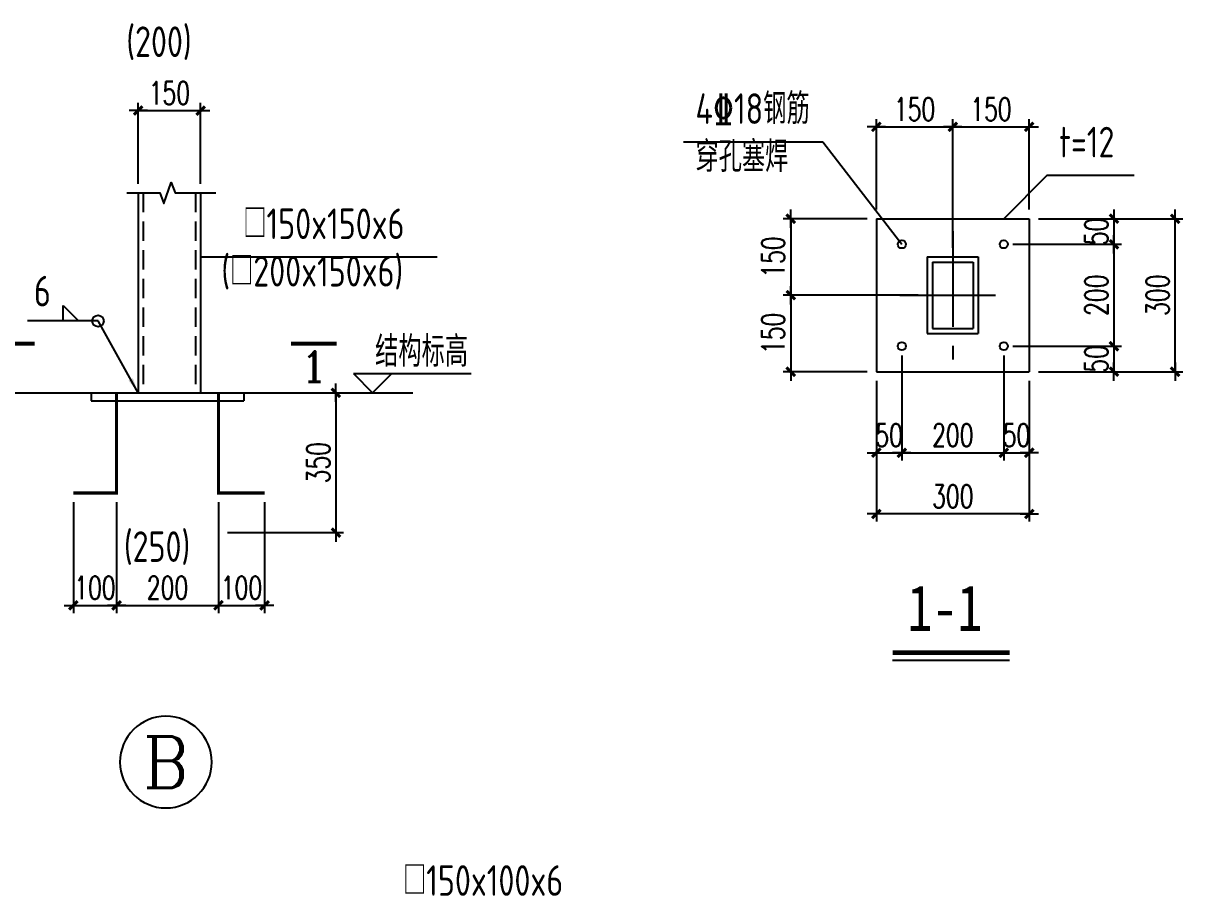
# Model space of a CAD drawing. Extents: x 458696 to 839151, y -191463 to 35158.
# Drawn here: x 514694 to 522277, y -174982 to -169277 of the extents above; entities that cross this region are included whole.
import ezdxf
from ezdxf.enums import TextEntityAlignment as Align

# ---------------------------------------------------------------- set-up
doc = ezdxf.new("R2010")
doc.units = 0
doc.header["$LTSCALE"] = 500
doc.linetypes.add('CENTER', pattern=[2, 1.25, -0.25, 0.25, -0.25])
doc.linetypes.add('HIDDEN', pattern=[0.375, 0.25, -0.125])
doc.layers.get('0').update_dxf_attribs({"linetype": 'CONTINUOUS'})
doc.layers.get('Defpoints').update_dxf_attribs({"color": 167, "linetype": 'CONTINUOUS'})
for name, color, linetype in [('AXIS_TEXT', 7, 'CONTINUOUS'), ('PUB_DIM', 3, 'CONTINUOUS'), ('实体', 7, 'CONTINUOUS'), ('尺寸', 3, 'CONTINUOUS'), ('文字', 7, 'CONTINUOUS'), ('标注', 1, 'CONTINUOUS'), ('虚线', 4, 'HIDDEN'), ('轴线', 253, 'CENTER'), ('辅助', 8, 'CONTINUOUS')]:
    doc.layers.add(name, color=color, linetype=linetype)
doc.styles.add('COMPLEX', font='COMPLEX')
doc.styles.add('DIM_FONT', font='SIMPLEX', dxfattribs={"width": 0.7, "bigfont": 'GBCBIG'})
doc.styles.add('宋体', font='', dxfattribs={"width": 0.9})
doc.styles.add('标注', font='romans.shx', dxfattribs={"width": 0.8})
doc.styles.add('说明', font='tssdeng.shx', dxfattribs={"width": 0.8, "bigfont": 'tssdchn.shx'})
doc.styles.add('轴线', font='COMPLEX.shx')
doc.styles.get('宋体').set_extended_font_data('SimSun')
doc.dimstyles.new('dim-15', dxfattribs={"dimscale": 15, "dimtxt": 3, "dimasz": 2, "dimexe": 2, "dimexo": 1.5, "dimgap": 1, "dimtad": 1, "dimdec": 0, "dimdsep": 46, "dimtxsty": '标注', "dimcen": 2.5, "dimclrd": 256, "dimclre": 256, "dimclrt": 6, "dimadec": 1, "dimazin": 2, "dimtfac": 1, "dimtdec": 0, "dimtmove": 0, "dimatfit": 3, "dimfxl": 1, "dimlwd": -1, "dimlwe": -1, "dimarcsym": 0})
doc.dimstyles.new('DIMN50', dxfattribs={"dimscale": 0.5, "dimtxt": 300, "dimasz": 0.8, "dimexe": 100, "dimexo": 120, "dimgap": 80, "dimtad": 1, "dimdec": 0, "dimrnd": 1, "dimzin": 0, "dimdsep": 46, "dimtxsty": 'DIM_FONT', "dimblk": '_dimx', "dimcen": 0.09, "dimclrd": 3, "dimclre": 3, "dimclrt": 7, "dimadec": 0, "dimazin": 0, "dimtfac": 1, "dimtdec": 0, "dimtix": 1, "dimtmove": 2, "dimatfit": 3, "dimldrblk": '_dimx', "dimfxl": 70, "dimtolj": 1, "dimtzin": 0, "dimarcsym": 0})

# ---------------------------------------------------------------- blocks, each defined once
blk = doc.blocks.new('A$C6F9465D7')
at = {"layer": '标注'}
for p, q in [((-2.5, 2.5), (0, 0)), ((-2.5, 2.5), (12.89, 2.5)), ((2.5, 2.5), (0, 0))]:
    blk.add_line(p, q, dxfattribs=at)
blk = doc.blocks.new('_dimx')
blk.add_line((-150, 0), (150, 0))
at = {"const_width": 50}
blk.add_lwpolyline([(-70, -70), (70, 70)], dxfattribs=at)
blk = doc.blocks.new('*D1060')
at = {"layer": 'Defpoints', "color": 0, "transparency": 16777216}
for p in [(515854.3, -169848.3), (515446, -170386.5), (515854.3, -170386.5)]:
    blk.add_point(p, dxfattribs=at)
at = {"layer": 'PUB_DIM', "color": 3, "lineweight": -2, "transparency": 16777216}
for p, q in [((515446, -170326.5), (515446, -169798.3)), ((515446.4, -169848.3), (515853.9, -169848.3)), ((515854.3, -170326.5), (515854.3, -169798.3))]:
    blk.add_line(p, q, dxfattribs=at)
at = {"layer": 'PUB_DIM', "color": 3, "lineweight": -2, "transparency": 16777216, "xscale": 0.4, "yscale": 0.4, "zscale": 0.4, "rotation": 180}
blk.add_blockref('_dimx', (515446, -169848.3), dxfattribs=at)
at = {"layer": 'PUB_DIM', "color": 3, "lineweight": -2, "transparency": 16777216, "xscale": 0.4, "yscale": 0.4, "zscale": 0.4}
blk.add_blockref('_dimx', (515854.3, -169848.3), dxfattribs=at)
at = {"layer": 'PUB_DIM', "color": 7, "transparency": 16777216, "insert": (515650.2, -169733.3), "char_height": 150, "attachment_point": 5, "style": 'DIM_FONT'}
blk.add_mtext('\\A1;150', dxfattribs=at)
blk = doc.blocks.new('_AXISO')
blk.add_circle((0, 0), 0.5)
at = {"layer": 'AXIS_TEXT', "style": 'COMPLEX', "width": 1.041667}
blk.add_attdef('A', text='', height=0.56, dxfattribs=at).set_placement((-0.25, -0.28), (0.25, -0.28), align=Align.FIT)
blk = doc.blocks.new('*D1061')
at = {"layer": 'Defpoints', "color": 0, "transparency": 16777216}
for p in [(520773.3, -169954.6), (520273.3, -170555.6), (520773.3, -170805.6)]:
    blk.add_point(p, dxfattribs=at)
at = {"layer": 'PUB_DIM', "color": 3, "lineweight": -2, "transparency": 16777216}
for p, q in [((520273.3, -170495.6), (520273.3, -169904.6)), ((520773.3, -170745.6), (520773.3, -169904.6)), ((520273.7, -169954.6), (520772.9, -169954.6))]:
    blk.add_line(p, q, dxfattribs=at)
at = {"layer": 'PUB_DIM', "color": 3, "lineweight": -2, "transparency": 16777216, "xscale": 0.4, "yscale": 0.4, "zscale": 0.4, "rotation": 180}
blk.add_blockref('_dimx', (520273.3, -169954.6), dxfattribs=at)
at = {"layer": 'PUB_DIM', "color": 3, "lineweight": -2, "transparency": 16777216, "xscale": 0.4, "yscale": 0.4, "zscale": 0.4}
blk.add_blockref('_dimx', (520773.3, -169954.6), dxfattribs=at)
at = {"layer": 'PUB_DIM', "color": 7, "transparency": 16777216, "insert": (520523.3, -169839.6), "char_height": 150, "attachment_point": 5, "style": 'DIM_FONT'}
blk.add_mtext('\\A1;150', dxfattribs=at)
blk = doc.blocks.new('*D1062')
at = {"layer": 'Defpoints', "color": 0, "transparency": 16777216}
for p in [(521273.3, -169954.6), (521273.3, -170555.6), (520773.3, -170805.6)]:
    blk.add_point(p, dxfattribs=at)
at = {"layer": 'PUB_DIM', "color": 3, "lineweight": -2, "transparency": 16777216}
for p, q in [((520773.3, -170745.6), (520773.3, -169904.6)), ((521273.3, -170495.6), (521273.3, -169904.6)), ((520773.7, -169954.6), (521272.9, -169954.6))]:
    blk.add_line(p, q, dxfattribs=at)
at = {"layer": 'PUB_DIM', "color": 3, "lineweight": -2, "transparency": 16777216, "xscale": 0.4, "yscale": 0.4, "zscale": 0.4, "rotation": 180}
blk.add_blockref('_dimx', (520773.3, -169954.6), dxfattribs=at)
at = {"layer": 'PUB_DIM', "color": 3, "lineweight": -2, "transparency": 16777216, "xscale": 0.4, "yscale": 0.4, "zscale": 0.4}
blk.add_blockref('_dimx', (521273.3, -169954.6), dxfattribs=at)
at = {"layer": 'PUB_DIM', "color": 7, "transparency": 16777216, "insert": (521023.3, -169839.6), "char_height": 150, "attachment_point": 5, "style": 'DIM_FONT'}
blk.add_mtext('\\A1;150', dxfattribs=at)
blk = doc.blocks.new('*D1063')
at = {"layer": 'Defpoints', "color": 0, "transparency": 16777216}
for p in [(515022, -172348.6), (515304.3, -172348.6), (515304.3, -173083.3)]:
    blk.add_point(p, dxfattribs=at)
at = {"layer": 'PUB_DIM', "color": 3, "lineweight": -2, "transparency": 16777216}
for p, q in [((515022, -172408.6), (515022, -173133.3)), ((515304.3, -172408.6), (515304.3, -173133.3)), ((515021.6, -173083.3), (515021.2, -173083.3)), ((515022, -173083.3), (515304.3, -173083.3)), ((515304.7, -173083.3), (515305.1, -173083.3))]:
    blk.add_line(p, q, dxfattribs=at)
at = {"layer": 'PUB_DIM', "color": 3, "lineweight": -2, "transparency": 16777216, "xscale": 0.4, "yscale": 0.4, "zscale": 0.4}
blk.add_blockref('_dimx', (515022, -173083.3), dxfattribs=at)
at = {"layer": 'PUB_DIM', "color": 3, "lineweight": -2, "transparency": 16777216, "xscale": 0.4, "yscale": 0.4, "zscale": 0.4, "rotation": 180}
blk.add_blockref('_dimx', (515304.3, -173083.3), dxfattribs=at)
at = {"layer": 'PUB_DIM', "color": 7, "transparency": 16777216, "insert": (515163.2, -172968.3), "char_height": 150, "attachment_point": 5, "style": 'DIM_FONT'}
blk.add_mtext('\\A1;100', dxfattribs=at)
blk = doc.blocks.new('*D1064')
at = {"layer": 'Defpoints', "color": 0, "transparency": 16777216}
for p in [(515304.3, -172348.6), (515971, -172348.6), (515971, -173083.3)]:
    blk.add_point(p, dxfattribs=at)
at = {"layer": 'PUB_DIM', "color": 3, "lineweight": -2, "transparency": 16777216}
for p, q in [((515304.3, -172408.6), (515304.3, -173133.3)), ((515971, -172408.6), (515971, -173133.3)), ((515304.7, -173083.3), (515970.6, -173083.3))]:
    blk.add_line(p, q, dxfattribs=at)
at = {"layer": 'PUB_DIM', "color": 3, "lineweight": -2, "transparency": 16777216, "xscale": 0.4, "yscale": 0.4, "zscale": 0.4, "rotation": 180}
blk.add_blockref('_dimx', (515304.3, -173083.3), dxfattribs=at)
at = {"layer": 'PUB_DIM', "color": 3, "lineweight": -2, "transparency": 16777216, "xscale": 0.4, "yscale": 0.4, "zscale": 0.4}
blk.add_blockref('_dimx', (515971, -173083.3), dxfattribs=at)
at = {"layer": 'PUB_DIM', "color": 7, "transparency": 16777216, "insert": (515637.7, -172968.3), "char_height": 150, "attachment_point": 5, "style": 'DIM_FONT'}
blk.add_mtext('\\A1;200', dxfattribs=at)
blk = doc.blocks.new('*D1065')
at = {"layer": 'Defpoints', "color": 0, "transparency": 16777216}
for p in [(515971, -172348.6), (516272.1, -172348.6), (516272.1, -173083.3)]:
    blk.add_point(p, dxfattribs=at)
at = {"layer": 'PUB_DIM', "color": 3, "lineweight": -2, "transparency": 16777216}
for p, q in [((515971, -172408.6), (515971, -173133.3)), ((516272.1, -172408.6), (516272.1, -173133.3)), ((515970.6, -173083.3), (515970.2, -173083.3)), ((515971, -173083.3), (516272.1, -173083.3)), ((516272.5, -173083.3), (516272.9, -173083.3))]:
    blk.add_line(p, q, dxfattribs=at)
at = {"layer": 'PUB_DIM', "color": 3, "lineweight": -2, "transparency": 16777216, "xscale": 0.4, "yscale": 0.4, "zscale": 0.4}
blk.add_blockref('_dimx', (515971, -173083.3), dxfattribs=at)
at = {"layer": 'PUB_DIM', "color": 3, "lineweight": -2, "transparency": 16777216, "xscale": 0.4, "yscale": 0.4, "zscale": 0.4, "rotation": 180}
blk.add_blockref('_dimx', (516272.1, -173083.3), dxfattribs=at)
at = {"layer": 'PUB_DIM', "color": 7, "transparency": 16777216, "insert": (516121.5, -172968.3), "char_height": 150, "attachment_point": 5, "style": 'DIM_FONT'}
blk.add_mtext('\\A1;100', dxfattribs=at)
blk = doc.blocks.new('*D1168')
at = {"layer": 'Defpoints', "color": 0, "transparency": 16777216}
for p in [(516137.7, -171693.4), (515971, -172607.9), (516739.2, -172607.9)]:
    blk.add_point(p, dxfattribs=at)
at = {"layer": 'PUB_DIM', "color": 3, "lineweight": -2, "transparency": 16777216}
for p, q in [((516197.7, -171693.4), (516789.2, -171693.4)), ((516739.2, -171693.8), (516739.2, -172607.5)), ((516031, -172607.9), (516789.2, -172607.9))]:
    blk.add_line(p, q, dxfattribs=at)
at = {"layer": 'PUB_DIM', "color": 3, "lineweight": -2, "transparency": 16777216, "xscale": 0.4, "yscale": 0.4, "zscale": 0.4}
for p, rotation in [((516739.2, -171693.4), 90), ((516739.2, -172607.9), 270)]:
    blk.add_blockref('_dimx', p, dxfattribs=dict(at, rotation=rotation))
at = {"layer": 'PUB_DIM', "color": 7, "transparency": 16777216, "insert": (516624.2, -172150.7), "char_height": 150, "attachment_point": 5, "rotation": 90, "style": 'DIM_FONT'}
blk.add_mtext('\\A1;350', dxfattribs=at)
blk = doc.blocks.new('*D1066')
at = {"layer": 'Defpoints', "color": 0, "transparency": 16777216}
for p in [(521273.3, -170555.6), (521106.6, -170722.3), (521827.5, -170722.3)]:
    blk.add_point(p, dxfattribs=at)
at = {"layer": 'PUB_DIM', "color": 3, "lineweight": -2, "transparency": 16777216}
for p, q in [((521333.3, -170555.6), (521877.5, -170555.6)), ((521827.5, -170555.2), (521827.5, -170554.8)), ((521827.5, -170555.6), (521827.5, -170722.3)), ((521166.6, -170722.3), (521877.5, -170722.3)), ((521827.5, -170722.7), (521827.5, -170723.1))]:
    blk.add_line(p, q, dxfattribs=at)
at = {"layer": 'PUB_DIM', "color": 3, "lineweight": -2, "transparency": 16777216, "xscale": 0.4, "yscale": 0.4, "zscale": 0.4}
for p, rotation in [((521827.5, -170555.6), 270), ((521827.5, -170722.3), 90)]:
    blk.add_blockref('_dimx', p, dxfattribs=dict(at, rotation=rotation))
at = {"layer": 'PUB_DIM', "color": 7, "transparency": 16777216, "insert": (521712.5, -170639), "char_height": 150, "attachment_point": 5, "rotation": 90, "style": 'DIM_FONT'}
blk.add_mtext('\\A1;50', dxfattribs=at)
blk = doc.blocks.new('*D1067')
at = {"layer": 'Defpoints', "color": 0, "transparency": 16777216}
for p in [(521106.6, -170722.3), (521106.6, -171389), (521827.5, -171389)]:
    blk.add_point(p, dxfattribs=at)
at = {"layer": 'PUB_DIM', "color": 3, "lineweight": -2, "transparency": 16777216}
for p, q in [((521166.6, -170722.3), (521877.5, -170722.3)), ((521827.5, -170722.7), (521827.5, -171388.6)), ((521166.6, -171389), (521877.5, -171389))]:
    blk.add_line(p, q, dxfattribs=at)
at = {"layer": 'PUB_DIM', "color": 3, "lineweight": -2, "transparency": 16777216, "xscale": 0.4, "yscale": 0.4, "zscale": 0.4}
for p, rotation in [((521827.5, -170722.3), 90), ((521827.5, -171389), 270)]:
    blk.add_blockref('_dimx', p, dxfattribs=dict(at, rotation=rotation))
at = {"layer": 'PUB_DIM', "color": 7, "transparency": 16777216, "insert": (521712.5, -171055.6), "char_height": 150, "attachment_point": 5, "rotation": 90, "style": 'DIM_FONT'}
blk.add_mtext('\\A1;200', dxfattribs=at)
blk = doc.blocks.new('*D1068')
at = {"layer": 'Defpoints', "color": 0, "transparency": 16777216}
for p in [(521106.6, -171389), (521273.3, -171555.6), (521827.5, -171555.6)]:
    blk.add_point(p, dxfattribs=at)
at = {"layer": 'PUB_DIM', "color": 3, "lineweight": -2, "transparency": 16777216}
for p, q in [((521166.6, -171389), (521877.5, -171389)), ((521827.5, -171388.6), (521827.5, -171388.2)), ((521827.5, -171389), (521827.5, -171555.6)), ((521333.3, -171555.6), (521877.5, -171555.6)), ((521827.5, -171556), (521827.5, -171556.4))]:
    blk.add_line(p, q, dxfattribs=at)
at = {"layer": 'PUB_DIM', "color": 3, "lineweight": -2, "transparency": 16777216, "xscale": 0.4, "yscale": 0.4, "zscale": 0.4}
for p, rotation in [((521827.5, -171389), 270), ((521827.5, -171555.6), 90)]:
    blk.add_blockref('_dimx', p, dxfattribs=dict(at, rotation=rotation))
at = {"layer": 'PUB_DIM', "color": 7, "transparency": 16777216, "insert": (521712.5, -171472.3), "char_height": 150, "attachment_point": 5, "rotation": 90, "style": 'DIM_FONT'}
blk.add_mtext('\\A1;50', dxfattribs=at)
blk = doc.blocks.new('*D1069')
at = {"layer": 'Defpoints', "color": 0, "transparency": 16777216}
for p in [(521273.3, -170555.6), (522227.5, -170555.6), (521273.3, -171555.6)]:
    blk.add_point(p, dxfattribs=at)
at = {"layer": 'PUB_DIM', "color": 3, "lineweight": -2, "transparency": 16777216}
for p, q in [((521333.3, -170555.6), (522277.5, -170555.6)), ((522227.5, -171555.2), (522227.5, -170556)), ((521333.3, -171555.6), (522277.5, -171555.6))]:
    blk.add_line(p, q, dxfattribs=at)
at = {"layer": 'PUB_DIM', "color": 3, "lineweight": -2, "transparency": 16777216, "xscale": 0.4, "yscale": 0.4, "zscale": 0.4}
for p, rotation in [((522227.5, -170555.6), 90), ((522227.5, -171555.6), 270)]:
    blk.add_blockref('_dimx', p, dxfattribs=dict(at, rotation=rotation))
at = {"layer": 'PUB_DIM', "color": 7, "transparency": 16777216, "insert": (522112.5, -171055.6), "char_height": 150, "attachment_point": 5, "rotation": 90, "style": 'DIM_FONT'}
blk.add_mtext('\\A1;300', dxfattribs=at)
blk = doc.blocks.new('*D1070')
at = {"layer": 'Defpoints', "color": 0, "transparency": 16777216}
for p in [(520439.9, -171389), (520273.3, -171555.6), (520439.9, -172085.5)]:
    blk.add_point(p, dxfattribs=at)
at = {"layer": 'PUB_DIM', "color": 3, "lineweight": -2, "transparency": 16777216}
for p, q in [((520439.9, -171449), (520439.9, -172135.5)), ((520273.3, -171615.6), (520273.3, -172135.5)), ((520272.9, -172085.5), (520272.5, -172085.5)), ((520273.3, -172085.5), (520439.9, -172085.5)), ((520440.3, -172085.5), (520440.7, -172085.5))]:
    blk.add_line(p, q, dxfattribs=at)
at = {"layer": 'PUB_DIM', "color": 3, "lineweight": -2, "transparency": 16777216, "xscale": 0.4, "yscale": 0.4, "zscale": 0.4}
blk.add_blockref('_dimx', (520273.3, -172085.5), dxfattribs=at)
at = {"layer": 'PUB_DIM', "color": 3, "lineweight": -2, "transparency": 16777216, "xscale": 0.4, "yscale": 0.4, "zscale": 0.4, "rotation": 180}
blk.add_blockref('_dimx', (520439.9, -172085.5), dxfattribs=at)
at = {"layer": 'PUB_DIM', "color": 7, "transparency": 16777216, "insert": (520356.6, -171970.5), "char_height": 150, "attachment_point": 5, "style": 'DIM_FONT'}
blk.add_mtext('\\A1;50', dxfattribs=at)
blk = doc.blocks.new('*D1071')
at = {"layer": 'Defpoints', "color": 0, "transparency": 16777216}
for p in [(520439.9, -171389), (521106.6, -171389), (521106.6, -172085.5)]:
    blk.add_point(p, dxfattribs=at)
at = {"layer": 'PUB_DIM', "color": 3, "lineweight": -2, "transparency": 16777216}
for p, q in [((520439.9, -171449), (520439.9, -172135.5)), ((521106.6, -171449), (521106.6, -172135.5)), ((520440.3, -172085.5), (521106.2, -172085.5))]:
    blk.add_line(p, q, dxfattribs=at)
at = {"layer": 'PUB_DIM', "color": 3, "lineweight": -2, "transparency": 16777216, "xscale": 0.4, "yscale": 0.4, "zscale": 0.4, "rotation": 180}
blk.add_blockref('_dimx', (520439.9, -172085.5), dxfattribs=at)
at = {"layer": 'PUB_DIM', "color": 3, "lineweight": -2, "transparency": 16777216, "xscale": 0.4, "yscale": 0.4, "zscale": 0.4}
blk.add_blockref('_dimx', (521106.6, -172085.5), dxfattribs=at)
at = {"layer": 'PUB_DIM', "color": 7, "transparency": 16777216, "insert": (520773.3, -171970.5), "char_height": 150, "attachment_point": 5, "style": 'DIM_FONT'}
blk.add_mtext('\\A1;200', dxfattribs=at)
blk = doc.blocks.new('*D1072')
at = {"layer": 'Defpoints', "color": 0, "transparency": 16777216}
for p in [(521106.6, -171389), (521273.3, -171555.6), (521273.3, -172085.5)]:
    blk.add_point(p, dxfattribs=at)
at = {"layer": 'PUB_DIM', "color": 3, "lineweight": -2, "transparency": 16777216}
for p, q in [((521106.6, -171449), (521106.6, -172135.5)), ((521273.3, -171615.6), (521273.3, -172135.5)), ((521106.2, -172085.5), (521105.8, -172085.5)), ((521106.6, -172085.5), (521273.3, -172085.5)), ((521273.7, -172085.5), (521274.1, -172085.5))]:
    blk.add_line(p, q, dxfattribs=at)
at = {"layer": 'PUB_DIM', "color": 3, "lineweight": -2, "transparency": 16777216, "xscale": 0.4, "yscale": 0.4, "zscale": 0.4}
blk.add_blockref('_dimx', (521106.6, -172085.5), dxfattribs=at)
at = {"layer": 'PUB_DIM', "color": 3, "lineweight": -2, "transparency": 16777216, "xscale": 0.4, "yscale": 0.4, "zscale": 0.4, "rotation": 180}
blk.add_blockref('_dimx', (521273.3, -172085.5), dxfattribs=at)
at = {"layer": 'PUB_DIM', "color": 7, "transparency": 16777216, "insert": (521189.9, -171970.5), "char_height": 150, "attachment_point": 5, "style": 'DIM_FONT'}
blk.add_mtext('\\A1;50', dxfattribs=at)
blk = doc.blocks.new('*D1073')
at = {"layer": 'Defpoints', "color": 0, "transparency": 16777216}
for p in [(520273.3, -171555.6), (521273.3, -171555.6), (520273.3, -172485.5)]:
    blk.add_point(p, dxfattribs=at)
at = {"layer": 'PUB_DIM', "color": 3, "lineweight": -2, "transparency": 16777216}
for p, q in [((520273.3, -171615.6), (520273.3, -172535.5)), ((521273.3, -171615.6), (521273.3, -172535.5)), ((521272.9, -172485.5), (520273.7, -172485.5))]:
    blk.add_line(p, q, dxfattribs=at)
at = {"layer": 'PUB_DIM', "color": 3, "lineweight": -2, "transparency": 16777216, "xscale": 0.4, "yscale": 0.4, "zscale": 0.4, "rotation": 180}
blk.add_blockref('_dimx', (520273.3, -172485.5), dxfattribs=at)
at = {"layer": 'PUB_DIM', "color": 3, "lineweight": -2, "transparency": 16777216, "xscale": 0.4, "yscale": 0.4, "zscale": 0.4}
blk.add_blockref('_dimx', (521273.3, -172485.5), dxfattribs=at)
at = {"layer": 'PUB_DIM', "color": 7, "transparency": 16777216, "insert": (520773.3, -172370.5), "char_height": 150, "attachment_point": 5, "style": 'DIM_FONT'}
blk.add_mtext('\\A1;300', dxfattribs=at)
blk = doc.blocks.new('*D1074')
at = {"layer": 'Defpoints', "color": 0, "transparency": 16777216}
for p in [(520273.3, -170555.6), (519713.5, -171055.6), (520606.6, -171055.6)]:
    blk.add_point(p, dxfattribs=at)
at = {"layer": 'PUB_DIM', "color": 3, "lineweight": -2, "transparency": 16777216}
for p, q in [((520213.3, -170555.6), (519663.5, -170555.6)), ((519713.5, -170556), (519713.5, -171055.2)), ((520546.6, -171055.6), (519663.5, -171055.6))]:
    blk.add_line(p, q, dxfattribs=at)
at = {"layer": 'PUB_DIM', "color": 3, "lineweight": -2, "transparency": 16777216, "xscale": 0.4, "yscale": 0.4, "zscale": 0.4}
for p, rotation in [((519713.5, -170555.6), 90), ((519713.5, -171055.6), 270)]:
    blk.add_blockref('_dimx', p, dxfattribs=dict(at, rotation=rotation))
at = {"layer": 'PUB_DIM', "color": 7, "transparency": 16777216, "insert": (519598.5, -170805.6), "char_height": 150, "attachment_point": 5, "rotation": 90, "style": 'DIM_FONT'}
blk.add_mtext('\\A1;150', dxfattribs=at)
blk = doc.blocks.new('*D1075')
at = {"layer": 'Defpoints', "color": 0, "transparency": 16777216}
for p in [(520606.6, -171055.6), (519713.5, -171555.6), (520273.3, -171555.6)]:
    blk.add_point(p, dxfattribs=at)
at = {"layer": 'PUB_DIM', "color": 3, "lineweight": -2, "transparency": 16777216}
for p, q in [((520546.6, -171055.6), (519663.5, -171055.6)), ((519713.5, -171056), (519713.5, -171555.2)), ((520213.3, -171555.6), (519663.5, -171555.6))]:
    blk.add_line(p, q, dxfattribs=at)
at = {"layer": 'PUB_DIM', "color": 3, "lineweight": -2, "transparency": 16777216, "xscale": 0.4, "yscale": 0.4, "zscale": 0.4}
for p, rotation in [((519713.5, -171055.6), 90), ((519713.5, -171555.6), 270)]:
    blk.add_blockref('_dimx', p, dxfattribs=dict(at, rotation=rotation))
at = {"layer": 'PUB_DIM', "color": 7, "transparency": 16777216, "insert": (519598.5, -171305.6), "char_height": 150, "attachment_point": 5, "rotation": 90, "style": 'DIM_FONT'}
blk.add_mtext('\\A1;150', dxfattribs=at)

msp = doc.modelspace()

# ---------------------------------------------------------------- linework, layer by layer
at = {"layer": '实体'}
for p, q in [((515446.003, -170386.508), (515446.003, -171693.444)), ((515854.336, -170386.508), (515854.336, -171693.444)), ((520273.25, -170555.622), (520273.25, -171555.622)), ((520273.25, -170555.622), (521273.25, -170555.622)), ((521273.25, -170555.622), (521273.25, -171555.622)), ((520606.583, -170805.622), (520606.583, -171305.622)), ((520606.583, -170805.622), (520939.917, -170805.622)), ((520639.917, -170838.955), (520906.583, -170838.955)), ((520639.917, -170838.955), (520639.917, -171272.289)), ((520906.583, -170838.955), (520906.583, -171272.289)), ((520939.917, -170805.622), (520939.917, -171305.622)), ((520606.583, -171305.622), (520939.917, -171305.622)), ((520639.917, -171272.289), (520906.583, -171272.289)), ((520273.25, -171555.622), (521273.25, -171555.622)), ((515137.669, -171693.444), (516137.669, -171693.444)), ((515137.669, -171693.444), (515137.669, -171746.778)), ((515137.669, -171746.778), (516137.669, -171746.778)), ((516137.669, -171693.444), (516137.669, -171746.778))]:
    msp.add_line(p, q, dxfattribs=at)
at = {"layer": '实体', "linetype": 'HIDDEN', "const_width": 20}
for points in [[(515304.336, -171693.444), (515304.336, -172348.599), (515022.032, -172348.599)], [(515971.003, -171693.444), (515971.003, -172348.599), (516272.051, -172348.599)]]:
    msp.add_lwpolyline(points, dxfattribs=at)
at = {"layer": '实体'}
for centre in [(520439.917, -170722.289), (521106.583, -170722.289), (520439.917, -171388.955), (521106.583, -171388.955)]:
    msp.add_circle(centre, 26.667, dxfattribs=at)
at = {"layer": '尺寸'}
for p, q in [((514955.629, -171223.861), (514955.629, -171123.861)), ((514955.629, -171123.861), (515055.629, -171223.861))]:
    msp.add_line(p, q, dxfattribs=at)
msp.add_circle((515183.253, -171223.861), 37.5, dxfattribs=at)
at = {"layer": '标注', "linetype": 'Continuous'}
for p, q in [((519012.642, -170052.623), (519923.146, -170052.623)), ((521390.942, -170271.32), (521959.989, -170271.32)), ((515854.336, -170805.243), (517400.489, -170805.243))]:
    msp.add_line(p, q, dxfattribs=at)
at = {"layer": '标注'}
for p, q in [((519923.146, -170052.623), (520439.917, -170722.289)), ((521390.942, -170271.32), (521108.087, -170555.622))]:
    msp.add_line(p, q, dxfattribs=at)
at = {"layer": '标注', "color": 7}
msp.add_line((520379.29, -173441.879), (521144.806, -173441.879), dxfattribs=at)
at = {"layer": '标注', "linetype": 'Continuous'}
msp.add_lwpolyline([(515371.003, -170386.508), (515587.669, -170386.508), (515612.669, -170455.194), (515662.669, -170317.821), (515687.669, -170386.508), (515954.336, -170386.508)], dxfattribs=at)
at = {"layer": '标注', "const_width": 25}
for points in [[(514769.385, -171372.105), (514469.385, -171372.105)], [(516744.399, -171372.105), (516444.399, -171372.105)]]:
    msp.add_lwpolyline(points, dxfattribs=at)
at = {"layer": '标注', "color": 7, "const_width": 30}
msp.add_lwpolyline([(520379.29, -173391.879), (521144.806, -173391.879)], dxfattribs=at)
at = {"layer": '虚线'}
for p, q in [((515479.336, -170386.508), (515479.336, -171693.444)), ((515821.003, -170386.508), (515821.003, -171693.444))]:
    msp.add_line(p, q, dxfattribs=at)
at = {"layer": '轴线'}
for p, q in [((520773.25, -170636.448), (520773.25, -171474.796)), ((520426.987, -171055.622), (521119.514, -171055.622))]:
    msp.add_line(p, q, dxfattribs=at)
at = {"layer": '辅助'}
msp.add_line((514281.581, -171693.444), (517241.668, -171693.444), dxfattribs=at)

# ---------------------------------------------------------------- block references
at = {"layer": '标注', "xscale": 50, "yscale": 50, "zscale": 50}
msp.add_blockref('A$C6F9465D7', (516978.815, -171693.444), dxfattribs=at)
at = {"layer": '标注'}
ref = msp.add_blockref('_AXISO', (515627.04, -174107.719), dxfattribs=dict(at, xscale=-600, yscale=600, zscale=600, rotation=180))
ref.add_attrib('A', 'B', dxfattribs={"layer": '文字', "height": 336, "style": '轴线', "width": 1.102941}).set_placement((515477.04, -174275.719), (515777.04, -174275.719), align=Align.FIT)

# ---------------------------------------------------------------- texts
at = {"layer": '文字', "width": 0.8}
for s, height, style, p in [('(200)', 200, '说明', (515368.305, -169558.029, 0.006)), ('4%%13218钢筋', 200, '说明', (519090.144, -169995.782, 0.006)), ('t=12', 200, '说明', (521468.444, -170214.479, 0.006)), ('穿孔塞焊', 200, '说明', (519090.144, -170309.464, 0.006)), ('□150x150x6', 200, '说明', (516133.236, -170748.402, 0.006)), ('(□200x150x6)', 200, '说明', (515989.66, -171058.718, 0.006)), ('(250)', 200, '说明', (515352.463, -172859.09, 0.006)), ('1-1', 300, '宋体', (520477.537, -173339.965, 0.006)), ('□150x100x6', 200, '说明', (517177.757, -175042.187, 0.006))]:
    msp.add_text(s, height=height, dxfattribs=dict(at, style=style)).set_placement(p, align=Align.BOTTOM_LEFT)
at = {"layer": '文字', "style": '说明', "width": 0.8}
msp.add_text('6', height=200, dxfattribs=at).set_placement((514874.921, -171188.671), align=Align.BOTTOM_RIGHT)
msp.add_text('结构标高', height=200, dxfattribs=at).set_placement((517603.411, -171523.813), align=Align.RIGHT)
at = {"layer": '文字', "style": '轴线'}
msp.add_text('1', height=200, dxfattribs=at).set_placement((516594.399, -171522.105), align=Align.MIDDLE)

# ---------------------------------------------------------------- dimensions: what is measured, and where the dimension line sits
at = {"layer": 'PUB_DIM'}
for base, p1, p2, text, picture, middle in [((515854.336, -169848.305), (515446.003, -170386.508), (515854.336, -170386.508), '150', '*D1060', (515650.169, -169733.305)), ((515304.336, -173083.335), (515022.032, -172348.599), (515304.336, -172348.599), '100', '*D1063', (515163.184, -172968.335)), ((516272.051, -173083.335), (515971.003, -172348.599), (516272.051, -172348.599), '100', '*D1065', (516121.527, -172968.335))]:
    dim = msp.add_linear_dim(base=base, p1=p1, p2=p2, text=text, dimstyle='DIMN50', override={"dimlfac": 0.3003}, dxfattribs=at)
    dim.commit()
    dim.dimension.update_dxf_attribs({"geometry": picture, "text_midpoint": middle})
for base, p1, p2, picture, middle in [((520773.25, -169954.646), (520273.25, -170555.622), (520773.25, -170805.622), '*D1061', (520523.25, -169839.646)), ((521273.25, -169954.646), (520773.25, -170805.622), (521273.25, -170555.622), '*D1062', (521023.25, -169839.646)), ((520439.917, -172085.547), (520273.25, -171555.622), (520439.917, -171388.955), '*D1070', (520356.583, -171970.547)), ((521106.583, -172085.547), (520439.917, -171388.955), (521106.583, -171388.955), '*D1071', (520773.25, -171970.547)), ((521273.25, -172085.547), (521106.583, -171388.955), (521273.25, -171555.622), '*D1072', (521189.917, -171970.547)), ((520273.25, -172485.547), (521273.25, -171555.622), (520273.25, -171555.622), '*D1073', (520773.25, -172370.547)), ((515971.003, -173083.335), (515304.336, -172348.599), (515971.003, -172348.599), '*D1064', (515637.669, -172968.335))]:
    dim = msp.add_linear_dim(base=base, p1=p1, p2=p2, dimstyle='DIMN50', override={"dimlfac": 0.3003}, dxfattribs=at)
    dim.commit()
    dim.dimension.update_dxf_attribs({"geometry": picture, "text_midpoint": middle})
for base, p1, p2, picture, middle in [((519713.522, -171055.622), (520273.25, -170555.622), (520606.583, -171055.622), '*D1074', (519598.522, -170805.622)), ((521827.484, -170722.289), (521273.25, -170555.622), (521106.583, -170722.289), '*D1066', (521712.484, -170638.955)), ((522227.484, -170555.622), (521273.25, -171555.622), (521273.25, -170555.622), '*D1069', (522112.484, -171055.622)), ((521827.484, -171388.955), (521106.583, -170722.289), (521106.583, -171388.955), '*D1067', (521712.484, -171055.622)), ((519713.522, -171555.622), (520606.583, -171055.622), (520273.25, -171555.622), '*D1075', (519598.522, -171305.622)), ((521827.484, -171555.622), (521106.583, -171388.955), (521273.25, -171555.622), '*D1068', (521712.484, -171472.289))]:
    dim = msp.add_linear_dim(base=base, p1=p1, p2=p2, angle=90, dimstyle='DIMN50', override={"dimlfac": 0.3003}, dxfattribs=at)
    dim.commit()
    dim.dimension.update_dxf_attribs({"geometry": picture, "text_midpoint": middle})
dim = msp.add_linear_dim(base=(516739.222, -172607.941), p1=(516137.669, -171693.444), p2=(515971.003, -172607.941), angle=90, text='350', dimstyle='DIMN50', override={"dimfxl": 0, "dimarcsym": 1}, dxfattribs=at)
dim.commit()
dim.dimension.update_dxf_attribs({"geometry": '*D1168', "text_midpoint": (516624.222, -172150.693)})

# ---------------------------------------------------------------- leaders
at = {"layer": '尺寸'}
msp.add_leader([(515446.003, -171693.444), (515183.253, -171223.861), (514722.832, -171223.861)], dimstyle='dim-15', override={"dimscale": 50, "dimgap": 0.625, "dimtad": 0}, dxfattribs=at)

doc.saveas('drawing.dxf')
